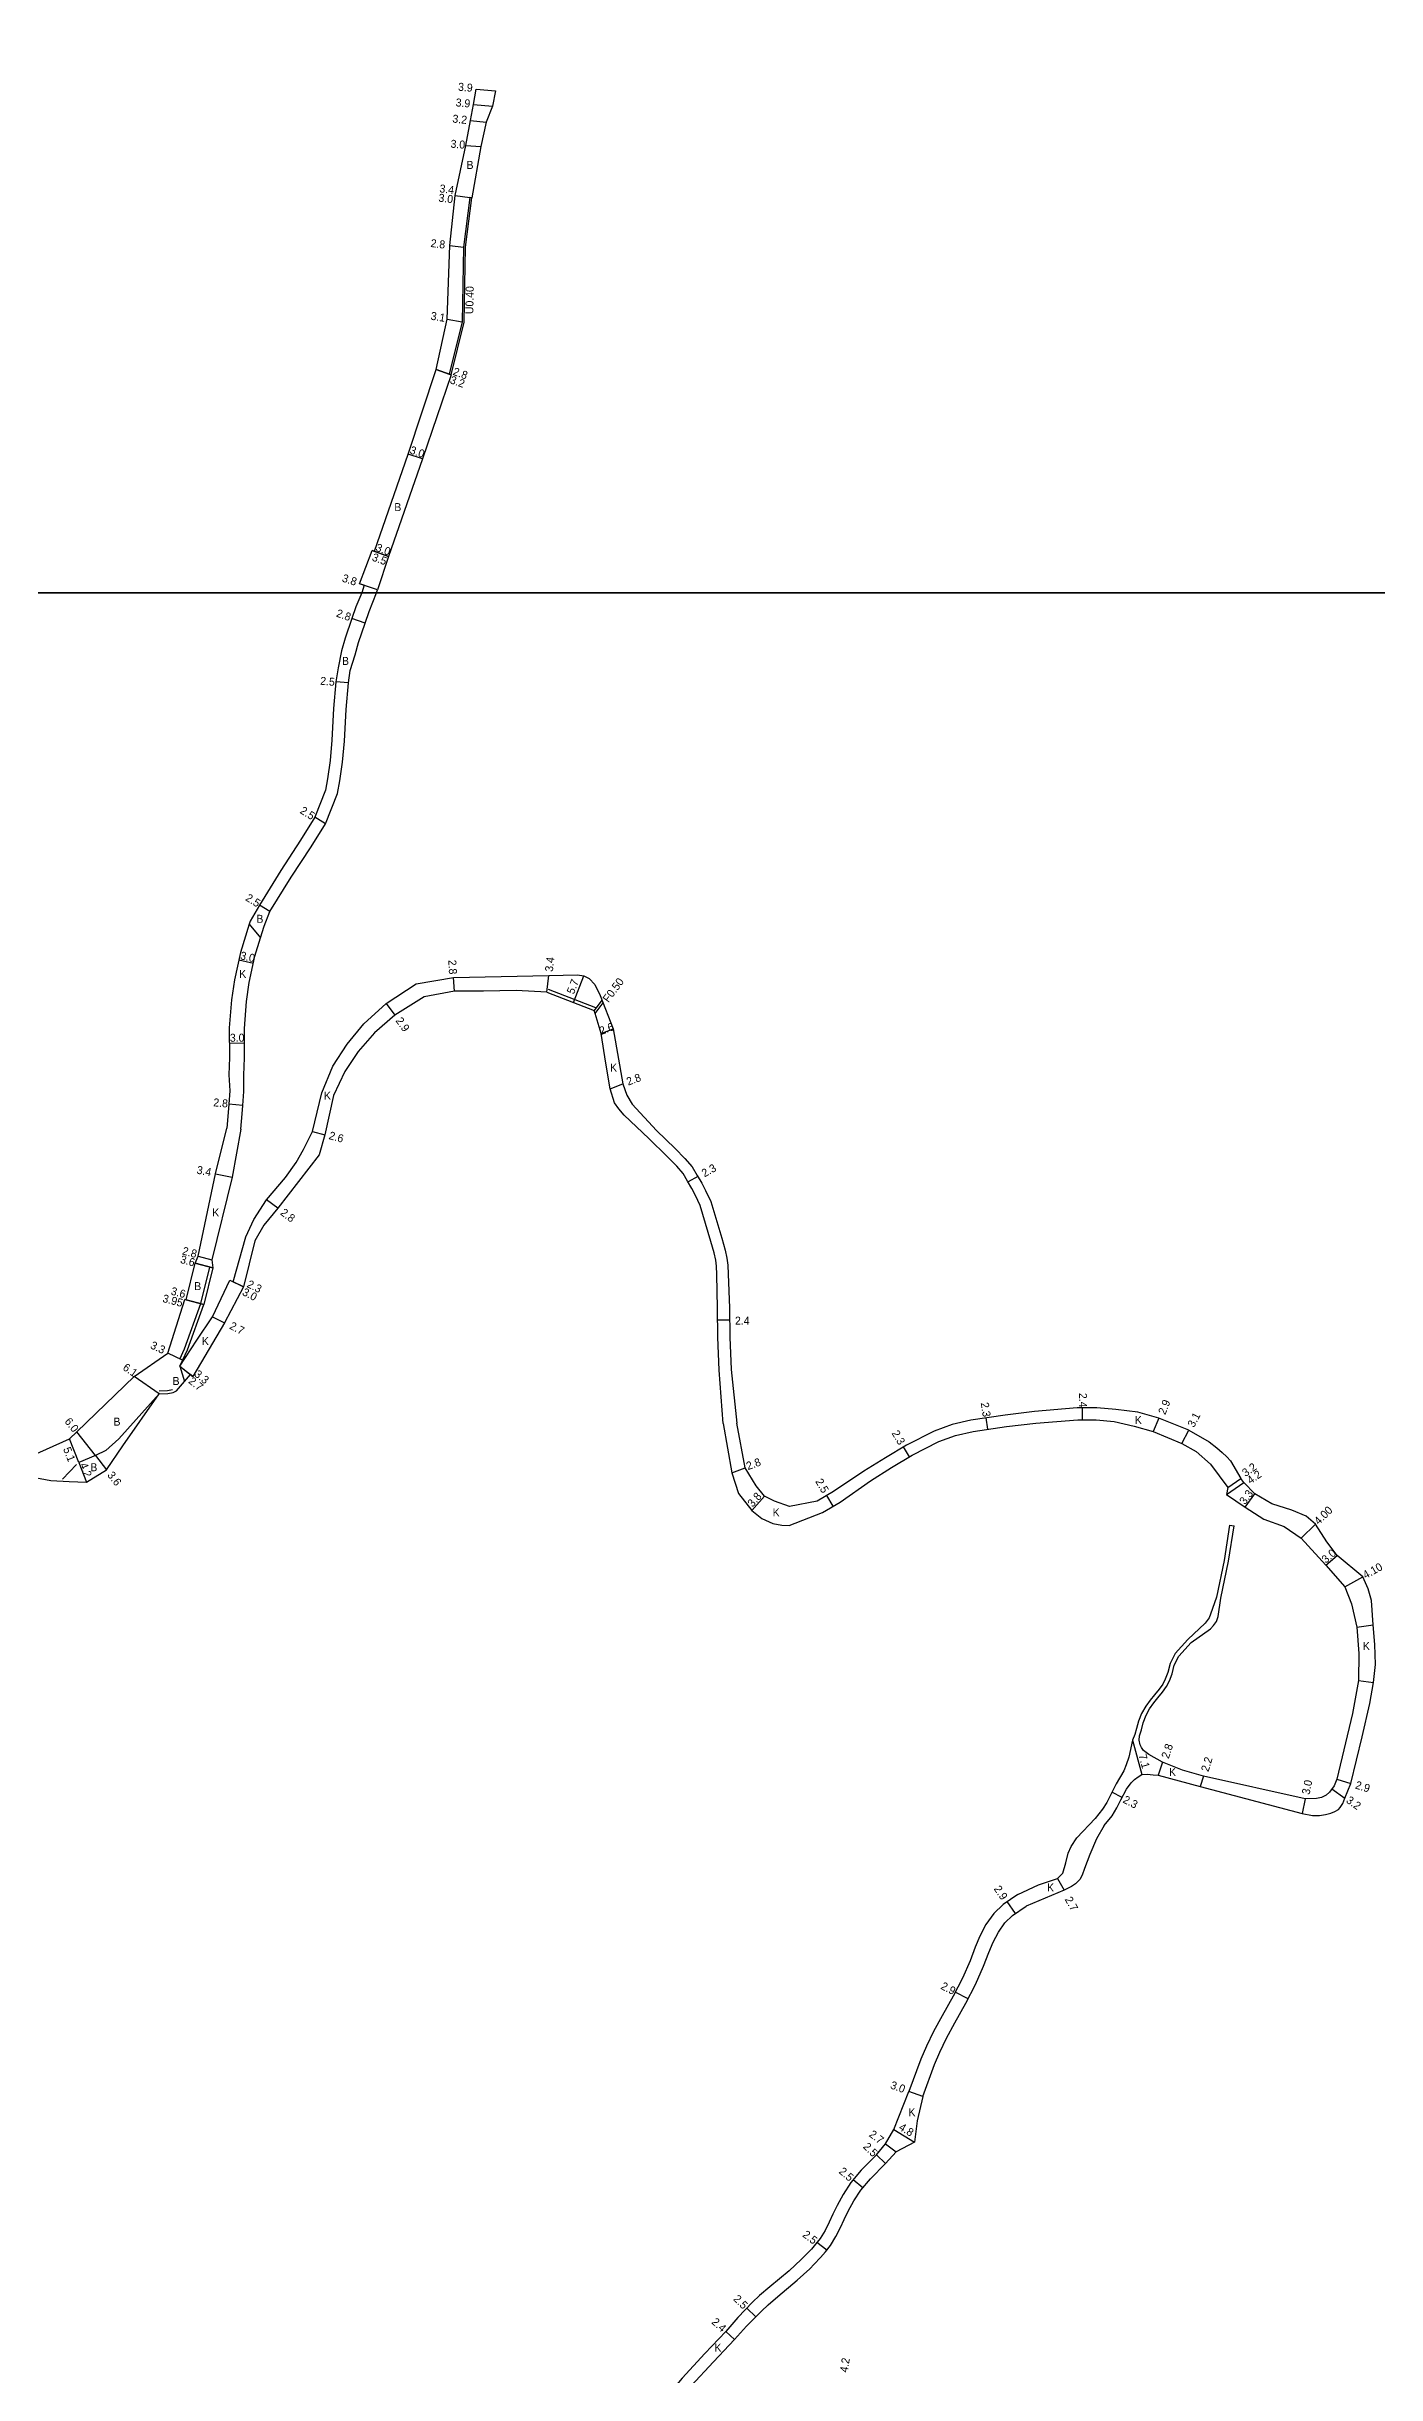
# Model space of a CAD drawing. Header units: metres. Extents: x 4000 to 8000, y -96000 to -93000.
# Drawn here: x 5084.4 to 5350.3, y -93956.2 to -93490.7 of the extents above; entities that cross this region are included whole.
import ezdxf

# ---------------------------------------------------------------- set-up
doc = ezdxf.new("R2010")
doc.units = ezdxf.units.M
doc.header["$LTSCALE"] = 2.5
for name, color, linetype in [('側溝・桝', 7, 'Continuous'), ('図郭', 7, 'Continuous'), ('幅員', 7, 'Continuous'), ('歩道・分離帯・安全施設', 7, 'Continuous'), ('舗装', 7, 'Continuous'), ('道路', 7, 'Continuous')]:
    doc.layers.add(name, color=color, linetype=linetype)
doc.styles.get("Standard").update_dxf_attribs({"font": ''})
doc.styles.get('Standard').set_extended_font_data('@MS PGothic')

msp = doc.modelspace()

# ---------------------------------------------------------------- linework, layer by layer
at = {"layer": '側溝・桝'}
for points in [[(5165.32, -93556.38), (5167.95, -93545.84), (5168.19, -93530.84), (5169.48, -93520.97)], [(5195.47, -93681.43), (5193.94, -93683.49)], [(5194.12, -93684.08), (5195.69, -93681.97)]]:
    msp.add_lwpolyline(points, dxfattribs=at)
at = {"layer": '図郭'}
for points in [[(4800, -93600), (5600, -93600), (5600, -93000), (4800, -93000)], [(4800, -94200), (5600, -94200), (5600, -93600), (4800, -93600)]]:
    msp.add_lwpolyline(points, close=True, dxfattribs=at)
at = {"layer": '幅員'}
for points in [[(5170.33, -93499.29), (5174.17, -93499.62)], [(5169.77, -93502.31), (5173.6, -93502.66)], [(5169.15, -93505.54), (5172.33, -93505.88)], [(5168.23, -93510.53), (5171.22, -93510.76)], [(5166.11, -93520.54), (5169.08, -93520.92)], [(5166.11, -93520.54), (5169.08, -93520.92), (5169.48, -93520.97)], [(5165.02, -93530.5), (5167.79, -93530.84)], [(5164.49, -93545.29), (5167.55, -93545.79)], [(5165.32, -93556.38), (5162.31, -93555.3)], [(5162.31, -93555.3), (5164.95, -93556.24)], [(5159.56, -93573.21), (5156.73, -93572.23)], [(5152.77, -93592.73), (5149.49, -93591.5)], [(5149.49, -93591.5), (5152.77, -93592.73)], [(5150.57, -93599.35), (5146.96, -93598.17)], [(5148.1, -93606.02), (5145.46, -93605.1)], [(5144.77, -93618), (5142.28, -93617.78)], [(5140.17, -93646.17), (5138.04, -93644.85)], [(5129.08, -93663.73), (5126.96, -93662.41)], [(5125.76, -93674.11), (5122.83, -93673.46)], [(5165.96, -93679.66), (5165.8, -93676.91)], [(5184.47, -93679.81), (5184.85, -93676.48)], [(5189.79, -93681.88), (5191.86, -93676.56)], [(5152.35, -93682.1), (5154.04, -93684.45)], [(5123.98, -93690.05), (5120.98, -93690.07)], [(5195.32, -93688.09), (5197.74, -93687.15)], [(5197.08, -93699.15), (5199.66, -93698.19)], [(5123.65, -93702.5), (5120.86, -93702.24)], [(5137.62, -93707.67), (5140.08, -93708.35)], [(5118.18, -93716.17), (5121.52, -93716.81)], [(5214.65, -93716.67), (5212.69, -93717.77)], [(5130.66, -93723.05), (5128.42, -93721.36)], [(5117.63, -93734.96), (5114.15, -93734.02)], [(5114.74, -93732.63), (5117.44, -93733.36)], [(5115.85, -93742.29), (5112.03, -93741.3)], [(5112.36, -93741.39), (5115.85, -93742.29)], [(5121.08, -93737.43), (5123.76, -93738.79)], [(5123.76, -93738.79), (5121.7, -93737.75)], [(5117.61, -93744.73), (5120.01, -93745.96)], [(5221, -93745.39), (5218.6, -93745.4)], [(5111.62, -93753.41), (5108.68, -93752.03)], [(5111.07, -93754.59), (5113.17, -93756.28)], [(5111.07, -93754.59), (5113.64, -93756.66)], [(5291.46, -93762.96), (5291.49, -93765.36)], [(5090.86, -93773.89), (5088.99, -93769.15)], [(5272.63, -93767.24), (5272.29, -93764.96)], [(5306.8, -93764.99), (5305.71, -93767.68)], [(5311.42, -93770.1), (5312.84, -93767.4)], [(5094.19, -93772.5), (5096.42, -93775.33)], [(5256.96, -93772.74), (5255.79, -93770.76)], [(5221.46, -93775.94), (5224.09, -93774.98)], [(5320.38, -93780.29), (5323.81, -93777.87)], [(5320.6, -93778.9), (5323.22, -93777.06)], [(5225.47, -93783.45), (5227.97, -93780.59)], [(5241.69, -93782.63), (5240.43, -93780.47)], [(5324.08, -93782.82), (5326.04, -93780.17)], [(5335.3, -93789), (5338.14, -93786.19)], [(5340.24, -93794.42), (5342.51, -93792.45)], [(5344.02, -93798.78), (5347.6, -93796.78)], [(5346.38, -93806.82), (5349.65, -93806.37)], [(5346.77, -93817.48), (5349.74, -93817.91)], [(5301.58, -93829.43), (5303.45, -93836.28)], [(5307.56, -93833.79), (5306.67, -93836.44)], [(5315.75, -93836.59), (5315.11, -93838.7)], [(5342.42, -93837.24), (5345.19, -93838.1)], [(5299.48, -93840.87), (5297.45, -93839.8)], [(5336.08, -93841.12), (5335.46, -93844.05)], [(5341.43, -93839.17), (5344.03, -93841.03)], [(5286.59, -93857.04), (5287.91, -93859.4)], [(5278.15, -93864.08), (5276.52, -93861.69)], [(5268.67, -93881.13), (5266.09, -93879.81)], [(5259.62, -93900.67), (5256.8, -93899.64)], [(5253.86, -93907.29), (5257.95, -93909.81)], [(5252.16, -93914.09), (5250.38, -93912.34)], [(5252.17, -93910.11), (5254.32, -93911.75)], [(5247.62, -93918.94), (5245.72, -93917.32)], [(5240.43, -93931.37), (5238.45, -93929.85)], [(5226.24, -93944.72), (5224.45, -93942.97)], [(5220.22, -93947.64), (5222, -93949.25)]]:
    msp.add_lwpolyline(points, dxfattribs=at)
at = {"layer": '幅員', "flags": 128}
for points in [[(5106.95, -93760.14), (5101.94, -93756.66)], [(5094.19, -93772.5), (5090.49, -93767.78)], [(5090.86, -93773.89), (5092.4, -93777.8)]]:
    msp.add_lwpolyline(points, dxfattribs=at)
at = {"layer": '歩道・分離帯・安全施設'}
for points in [[(5184.68, -93679.25), (5194.16, -93682.93)], [(5111.04, -93753.23), (5112.02, -93751.15), (5115.27, -93742.12), (5117.04, -93734.82)], [(5106.92, -93759.54), (5108.62, -93759.46), (5109.61, -93759.32)], [(5106.95, -93760.14), (5098.89, -93769.12), (5096.28, -93771.46), (5094.19, -93772.5), (5090.86, -93773.89)], [(5087.62, -93777.22), (5090.39, -93774.28)]]:
    msp.add_lwpolyline(points, dxfattribs=at)
at = {"layer": '舗装'}
for points in [[(5124.92, -93666.25), (5127.22, -93668.96)], [(5114.15, -93734.02), (5117.63, -93734.96)], [(5111.07, -93754.59), (5111.97, -93757.7)]]:
    msp.add_lwpolyline(points, dxfattribs=at)
at = {"layer": '道路'}
for points in [[(5166.11, -93520.54), (5168.23, -93510.53), (5169.15, -93505.54), (5169.77, -93502.31), (5170.33, -93499.29)], [(5170.33, -93499.29), (5174.17, -93499.62)], [(5174.17, -93499.62), (5173.6, -93502.66), (5172.33, -93505.88), (5171.22, -93510.76), (5169.48, -93520.97)], [(5149.49, -93591.5), (5149.96, -93591.68), (5156.73, -93572.23), (5162.31, -93555.3), (5164.49, -93545.29), (5165.02, -93530.5), (5166.11, -93520.54)], [(5169.08, -93520.92), (5167.79, -93530.84), (5167.55, -93545.79), (5164.95, -93556.24)], [(5169.48, -93520.97), (5169.08, -93520.92)], [(5164.95, -93556.24), (5165.32, -93556.38), (5159.56, -93573.21), (5152.77, -93592.73)], [(5147.91, -93598.48), (5146.96, -93598.17), (5149.49, -93591.5)], [(5152.77, -93592.73), (5150.57, -93599.35)], [(5147.44, -93600), (5146.27, -93602.8), (5145.46, -93605.1), (5144.15, -93609.08), (5143.41, -93611.57)], [(5146.09, -93612.37), (5146.82, -93609.91), (5148.1, -93606.02), (5148.9, -93603.74), (5150.37, -93600)], [(5147.91, -93598.48), (5147.44, -93600)], [(5150.37, -93600), (5150.57, -93599.35)], [(5143.41, -93611.57), (5142.7, -93615), (5142.28, -93617.78), (5141.82, -93623.1), (5141.48, -93629.44), (5141.09, -93633.53), (5140.6, -93637.18), (5140.18, -93639.47), (5138.04, -93644.85), (5135.21, -93649.42), (5131.23, -93655.53), (5126.96, -93662.41)], [(5129.08, -93663.73), (5133.34, -93656.87), (5137.32, -93650.76), (5140.17, -93646.17), (5142.6, -93640.11), (5143.07, -93637.57), (5143.57, -93633.82), (5143.97, -93629.62), (5144.31, -93623.28), (5144.77, -93618), (5145.15, -93615.5), (5146.09, -93612.37)], [(5126.96, -93662.41), (5125.12, -93665.61), (5124.92, -93666.25), (5123.19, -93671.88), (5121.97, -93677.34), (5121.41, -93681.4), (5120.96, -93687), (5120.99, -93692.89), (5120.85, -93696.34)], [(5123.85, -93696.46), (5123.99, -93692.95), (5123.96, -93687.11), (5124.39, -93681.72), (5124.92, -93677.87), (5126.09, -93672.65), (5127.22, -93668.96), (5127.93, -93666.67), (5129.08, -93663.73)], [(5111.07, -93754.59), (5114.48, -93749.44), (5117.61, -93744.73), (5121.08, -93737.43), (5121.7, -93737.75), (5124.25, -93728.76), (5125.88, -93725.29), (5128.42, -93721.36), (5132.17, -93716.91), (5134.35, -93713.89), (5135.82, -93711.29), (5137.62, -93707.67), (5139.44, -93699.99), (5141.64, -93694.66), (5144.52, -93690.25), (5147.84, -93686.16), (5152.35, -93682.1), (5158.3, -93678.18), (5165.8, -93676.91), (5184.85, -93676.48), (5190.57, -93676.36), (5191.86, -93676.56), (5192.89, -93677.07), (5194.05, -93678.3), (5195.09, -93680.47)], [(5184.47, -93679.81), (5178.29, -93679.47), (5171.78, -93679.64), (5165.96, -93679.66), (5159.95, -93680.75), (5154.04, -93684.45), (5149.97, -93687.97), (5146.74, -93691.73), (5144.04, -93695.71), (5141.79, -93700.53), (5140.08, -93708.35), (5138.89, -93712.36), (5130.66, -93723.05), (5127.85, -93726.42), (5126.09, -93729.56), (5123.76, -93738.79), (5120.01, -93745.96), (5113.64, -93756.66), (5113.17, -93756.28)], [(5184.47, -93679.81), (5193.94, -93683.49)], [(5195.09, -93680.47), (5197.74, -93687.15), (5199.66, -93698.19), (5200.45, -93700.42), (5201.51, -93702.25), (5206.38, -93707.47), (5210.11, -93711.08), (5212.07, -93713.11), (5213.51, -93714.78), (5214.54, -93716.47), (5215.41, -93718.02), (5216.16, -93719.49), (5217.24, -93721.68), (5219.43, -93729.03), (5220.11, -93731.41), (5220.44, -93733.03), (5220.65, -93734.44), (5220.71, -93736.2), (5220.99, -93742.97), (5221.02, -93748.79), (5221.3, -93755.29), (5222.44, -93766)], [(5219.69, -93766.11), (5218.91, -93755.45), (5218.62, -93748.85), (5218.59, -93743.01), (5218.46, -93736.29), (5218.4, -93734.64), (5218.22, -93733.41), (5217.93, -93731.94), (5217.27, -93729.66), (5215.14, -93722.5), (5214.15, -93720.5), (5213.43, -93719.09), (5212.6, -93717.61), (5211.69, -93716.11), (5210.41, -93714.63), (5208.52, -93712.67), (5204.82, -93709.08), (5199.94, -93704.43), (5198.83, -93703.15), (5198.01, -93701.96), (5197.08, -93699.15), (5196.27, -93694), (5195.32, -93688.09), (5194.12, -93684.08), (5193.94, -93683.49)], [(5120.85, -93696.34), (5121.05, -93699.58), (5120.86, -93702.24), (5120.71, -93703.91), (5120.47, -93707.03)], [(5123.26, -93707.25), (5123.5, -93704.15), (5123.65, -93702.5), (5123.85, -93699.7), (5123.85, -93696.46)], [(5112.36, -93741.39), (5114.15, -93734.02), (5114.74, -93732.63), (5118.18, -93716.17), (5120.47, -93707.03)], [(5123.26, -93707.25), (5121.52, -93716.81), (5117.44, -93733.36), (5117.63, -93734.96), (5115.85, -93742.29)], [(5108.68, -93752.03), (5112.03, -93741.3), (5112.36, -93741.39)], [(5111.07, -93754.59), (5111.59, -93753.48), (5112.57, -93751.38), (5115.85, -93742.29)], [(5096.42, -93775.33), (5099.66, -93770.54), (5106.95, -93760.14), (5108.68, -93760.06), (5109.7, -93759.91), (5110.41, -93759.53), (5113.17, -93756.28)], [(5281.97, -93763.71), (5276.07, -93764.39), (5269.24, -93765.42), (5265.49, -93766.29), (5261.91, -93767.6), (5256.39, -93770.4), (5252.14, -93772.93), (5247.86, -93775.63)], [(5302.65, -93763.84), (5298.23, -93763.29), (5294.42, -93762.93), (5290.5, -93762.97), (5281.97, -93763.71)], [(5312.84, -93767.4), (5306.8, -93764.99), (5302.65, -93763.84)], [(5219.69, -93766.11), (5221.46, -93775.94), (5222.79, -93780.06), (5225.47, -93783.45), (5227.44, -93785.06), (5229.61, -93786.06), (5231.45, -93786.41), (5232.89, -93786.49)], [(5232.98, -93782.65), (5229.98, -93781.61), (5227.97, -93780.59), (5226.28, -93778.55), (5224.09, -93774.98), (5222.44, -93766)], [(5249.16, -93777.53), (5253.34, -93774.89), (5257.5, -93772.42), (5262.83, -93769.71), (5266.15, -93768.5), (5269.68, -93767.68), (5276.37, -93766.67), (5282.23, -93766)], [(5282.23, -93766), (5290.61, -93765.37), (5294.32, -93765.33), (5297.91, -93765.67), (5301.88, -93766.64)], [(5301.88, -93766.64), (5305.71, -93767.68), (5311.42, -93770.1)], [(5312.84, -93767.4), (5316.87, -93769.74), (5318.45, -93770.93), (5319.47, -93771.86), (5320.44, -93772.74), (5321.14, -93773.56), (5323.22, -93777.06)], [(5311.42, -93770.1), (5314.29, -93771.68), (5317.13, -93774.19), (5320.6, -93778.9), (5320.38, -93780.29), (5324.08, -93782.82), (5327.8, -93785.19), (5331.87, -93786.69), (5335.3, -93789), (5340.24, -93794.42), (5344.02, -93798.78), (5345.37, -93802.12), (5346.38, -93806.82), (5346.79, -93812.07), (5346.77, -93817.48), (5345.57, -93824.06), (5342.42, -93837.24), (5341.89, -93838.52), (5340.96, -93839.82), (5340.25, -93840.43), (5339.38, -93840.85), (5338.32, -93841.09), (5336.08, -93841.12), (5315.75, -93836.59)], [(5080.28, -93776.58), (5085.26, -93777.46), (5088.95, -93777.7)], [(5232.89, -93786.49), (5239.57, -93783.87), (5243.1, -93781.8), (5249.16, -93777.53)], [(5247.86, -93775.63), (5241.76, -93779.69), (5238.48, -93781.61), (5232.98, -93782.65)], [(5315.11, -93838.7), (5335.46, -93844.05), (5337.58, -93844.46), (5338.96, -93844.47), (5340.15, -93844.3), (5341.23, -93844.02), (5342.03, -93843.66), (5342.76, -93843.25), (5343.11, -93842.84), (5343.58, -93842.06), (5344.03, -93841.03), (5345.19, -93838.1), (5347.47, -93828.73), (5348.98, -93822.1), (5349.74, -93817.91), (5350.12, -93814.29), (5350.02, -93810.3), (5349.65, -93806.37), (5349.32, -93801.48), (5348.7, -93799.18), (5347.6, -93796.78), (5342.51, -93792.45), (5340.44, -93789.75), (5338.14, -93786.19), (5336.31, -93784.59), (5333.42, -93783.43), (5329.4, -93782.15), (5326.04, -93780.17), (5323.81, -93777.87), (5323.22, -93777.06)], [(5320.97, -93786.43), (5319.86, -93793.48), (5318.36, -93800.81)], [(5319.25, -93800.99), (5320.75, -93793.64), (5321.86, -93786.57)], [(5320.97, -93786.43), (5321.86, -93786.57)], [(5318.36, -93800.81), (5317.17, -93804.24), (5316.91, -93804.92), (5316.51, -93805.48), (5316.06, -93805.99), (5312.63, -93809.3)], [(5313.29, -93809.91), (5317.18, -93807.15), (5317.77, -93806.48), (5318.33, -93805.68), (5318.7, -93804.71), (5319.25, -93800.99)], [(5312.63, -93809.3), (5310.06, -93812.11), (5309.06, -93814.08), (5308.6, -93815.87), (5308.12, -93817.2), (5307.59, -93818.2), (5306.86, -93819.23), (5305.94, -93820.35), (5305.08, -93821.39), (5304.19, -93822.62), (5303.36, -93824.05)], [(5304.3, -93824.4), (5304.94, -93823.11), (5305.79, -93821.95), (5306.64, -93820.93), (5307.58, -93819.78), (5308.35, -93818.67), (5308.95, -93817.56), (5309.46, -93816.13), (5309.91, -93814.4), (5310.81, -93812.62), (5313.29, -93809.91)], [(5303.36, -93824.05), (5302.77, -93825.64), (5302.36, -93827.08), (5302.02, -93828.28), (5301.58, -93829.43)], [(5302.86, -93829.42), (5302.98, -93828.55), (5303.33, -93827.35), (5303.72, -93825.95), (5304.3, -93824.4)], [(5301.58, -93829.43), (5300.8, -93832.81), (5300.26, -93834.36), (5299.81, -93835.55), (5298.32, -93838.14)], [(5315.75, -93836.59), (5311.57, -93835.43), (5307.56, -93833.79), (5304.8, -93832.28), (5303.77, -93831.49), (5303.34, -93830.85), (5303.07, -93830.33), (5302.86, -93829.42)], [(5298.32, -93838.14), (5297.2, -93840.27), (5296.4, -93841.84), (5295.57, -93843.19), (5294.09, -93845.04)], [(5300.35, -93839.22), (5301.28, -93837.97), (5301.96, -93837.3), (5302.71, -93836.75), (5303.45, -93836.28), (5304.51, -93836.23), (5305.71, -93836.31), (5306.67, -93836.44), (5310.88, -93837.51), (5315.11, -93838.7)], [(5295.88, -93846.48), (5297.46, -93844.51), (5298.41, -93842.97), (5299.24, -93841.33), (5300.35, -93839.22)], [(5278.65, -93860.24), (5282.78, -93858.32), (5286.59, -93857.04), (5287.63, -93856.01), (5288.21, -93853.95), (5288.72, -93852.01), (5289.3, -93850.7), (5290.44, -93848.96), (5294.09, -93845.04)], [(5295.88, -93846.48), (5294.37, -93849.15), (5293.03, -93852.26), (5291.96, -93855.06), (5291.46, -93856.43), (5291.01, -93857.29), (5290.18, -93858.13), (5289.39, -93858.65), (5287.91, -93859.4), (5280.28, -93862.63)], [(5278.65, -93860.24), (5275.72, -93862.24), (5273.84, -93864.04), (5272.25, -93866.25), (5271.05, -93868.57), (5270.11, -93870.83), (5269.1, -93873.52), (5267.53, -93877.01), (5265.69, -93880.61), (5263.5, -93884.51), (5261.79, -93887.68), (5260.39, -93890.58), (5259.26, -93893.17), (5256.8, -93899.64)], [(5259.62, -93900.67), (5261.95, -93894.25), (5263.03, -93891.79), (5264.38, -93889), (5266.04, -93885.91), (5268.24, -93881.98), (5270.14, -93878.27), (5271.78, -93874.63), (5272.81, -93871.9), (5273.68, -93869.79), (5274.73, -93867.77), (5276.03, -93865.95), (5277.55, -93864.49), (5280.28, -93862.63)], [(5250.38, -93912.34), (5252.17, -93910.11), (5253.86, -93907.29), (5256.8, -93899.64)], [(5259.62, -93900.67), (5258.5, -93905.51), (5257.95, -93909.81), (5254.32, -93911.75), (5252.16, -93914.09)], [(5250.38, -93912.34), (5247.33, -93915.42), (5245.24, -93917.88), (5243.72, -93920.24), (5242.49, -93922.46), (5241.65, -93924.19), (5240.91, -93925.79), (5240.07, -93927.45), (5239.08, -93929.03), (5238.2, -93930.18), (5237.34, -93931.18), (5236.12, -93932.47), (5235.32, -93933.28), (5232.87, -93935.49), (5229.03, -93938.73), (5227, -93940.47), (5225.58, -93941.82), (5222.62, -93944.85)], [(5224.4, -93946.6), (5227.34, -93943.6), (5228.68, -93942.33), (5230.65, -93940.64), (5234.52, -93937.37), (5237.05, -93935.09), (5237.91, -93934.21), (5239.2, -93932.86), (5240.14, -93931.75), (5241.14, -93930.46), (5242.24, -93928.68), (5243.16, -93926.88), (5243.91, -93925.26), (5244.71, -93923.61), (5245.86, -93921.52), (5247.25, -93919.37), (5249.18, -93917.11), (5252.16, -93914.09)], [(5222.62, -93944.85), (5220.22, -93947.64), (5216.04, -93952.07), (5211.54, -93956.97), (5207.46, -93961.84), (5202.83, -93967.03)], [(5204.62, -93968.63), (5209.28, -93963.41), (5213.34, -93958.55), (5217.8, -93953.71), (5222, -93949.25), (5224.4, -93946.6)]]:
    msp.add_lwpolyline(points, dxfattribs=at)
at = {"layer": '道路', "flags": 128}
for points in [[(5081.13, -93772.67), (5088.99, -93769.15), (5090.49, -93767.78), (5101.94, -93756.66), (5108.68, -93752.03)], [(5088.95, -93777.7), (5092.4, -93777.8), (5096.42, -93775.33)]]:
    msp.add_lwpolyline(points, dxfattribs=at)

# ---------------------------------------------------------------- texts
at = {"layer": '側溝・桝'}
for s, rotation, p in [('U0.40', 89.0643, (5169.74, -93544.25)), ('F0.50', 53.326, (5196.77, -93682.04))]:
    msp.add_text(s, height=1.6, rotation=rotation, dxfattribs=at).set_placement(p)
at = {"layer": '幅員'}
for s, rotation, p in [('3.9', 355.1462, (5166.65, -93499.56)), ('3.9', 354.7952, (5166.16, -93502.69)), ('3.2', 353.7672, (5165.51, -93505.92)), ('3.0', 355.661, (5165.15, -93510.96)), ('3.0', 352.666, (5162.71, -93521.73)), ('3.4', 352.678, (5162.91, -93519.87)), ('2.8', 353.0273, (5161.14, -93530.81)), ('3.1', 350.6805, (5161.13, -93545.34)), ('2.8', 340.3931, (5165.53, -93556.36)), ('3.2', 340.3875, (5164.94, -93558.03)), ('3.0', 340.7496, (5156.91, -93572.07)), ('3.5', 339.5535, (5149.35, -93593.48)), ('3.0', 339.5535, (5150.1, -93591.54)), ('3.8', 341.956, (5143.37, -93597.69)), ('2.8', 340.6848, (5142.2, -93604.69)), ('2.5', 354.9985, (5139.08, -93618.35)), ('2.5', 328.1793, (5134.94, -93643.94)), ('2.5', 328.1793, (5124.05, -93661.39)), ('3.0', 347.4277, (5123.03, -93673.23)), ('2.8', 273.2515, (5164.73, -93673.41)), ('3.4', 83.5135, (5185.64, -93675.81)), ('5.7', 68.7702, (5189.85, -93680.36)), ('2.9', 305.6919, (5154.14, -93685.56)), ('3.0', 0.2865, (5121.07, -93689.75)), ('2.6', 21.2214, (5195.32, -93688.41)), ('2.8', 20.4147, (5200.72, -93698.54)), ('2.8', 354.6722, (5117.71, -93702.64)), ('2.6', 344.5227, (5140.74, -93709.18)), ('3.4', 349.1274, (5114.34, -93716.1)), ('2.3', 29.287, (5215.96, -93716.89)), ('2.8', 322.9541, (5131.02, -93724.21)), ('2.8', 345.0804, (5111.42, -93732.25)), ('3.6', 344.8789, (5111.02, -93733.95)), ('3.95', 345.4395, (5107.49, -93741.77)), ('3.6', 345.4379, (5109.16, -93740.3)), ('3.0', 333.0855, (5123.39, -93740.32)), ('2.3', 333.0896, (5124.33, -93738.73)), ('2.7', 332.6911, (5120.85, -93747.07)), ('2.4', 0.2626, (5222.08, -93746.33)), ('3.3', 334.8549, (5105.03, -93750.99)), ('6.1', 325.2315, (5099.51, -93755.23)), ('2.7', 321.2259, (5112.66, -93757.87)), ('3.3', 321.2242, (5113.81, -93756.48)), ('2.3', 278.5776, (5271.21, -93761.98)), ('2.4', 270.5409, (5290.85, -93759.98)), ('2.9', 68.0078, (5308.1, -93764.44)), ('3.1', 62.3101, (5313.85, -93767)), ('6.0', 308.149, (5087.92, -93765.71)), ('2.3', 300.7031, (5253.34, -93768.03)), ('5.1', 291.5344, (5087.69, -93771.18)), ('2.8', 20.1745, (5224.67, -93775.42)), ('4.2', 291.5344, (5090.99, -93774.3)), ('3.6', 308.149, (5096.46, -93776.44)), ('2.5', 300.3191, (5238.08, -93777.67)), ('3.2', 35.1199, (5324.17, -93776.81)), ('4.2', 35.0912, (5325.14, -93778.3)), ('3.8', 48.8372, (5225.61, -93782.93)), ('3.3', 53.5553, (5324.06, -93782.45)), ('4.00', 44.6127, (5338.81, -93786.46)), ('3.0', 41.0342, (5340.23, -93794.15)), ('4.10', 29.1901, (5348.17, -93797.22)), ('7.1', 285.2642, (5302.74, -93832.4)), ('2.8', 71.4033, (5308.78, -93833.21)), ('2.2', 73.0887, (5316.74, -93835.84)), ('3.0', 78.1694, (5336.94, -93840.4)), ('2.9', 342.6564, (5345.96, -93839.03)), ('2.3', 332.1869, (5299.49, -93841.8)), ('3.2', 324.6044, (5344.13, -93841.76)), ('2.9', 304.3366, (5273.74, -93859.14)), ('2.7', 299.1887, (5287.96, -93861.24)), ('2.9', 332.8607, (5263.07, -93879.08)), ('3.0', 340.061, (5253.01, -93899.01)), ('2.7', 322.7246, (5248.73, -93908.52)), ('4.8', 328.3914, (5254.69, -93907.21)), ('2.5', 315.3241, (5247.57, -93910.82)), ('2.5', 319.5901, (5242.71, -93915.87)), ('2.5', 322.525, (5235.44, -93928.56)), ('2.5', 315.5349, (5221.61, -93941.28)), ('2.4', 317.9543, (5217.27, -93945.94)), ('4.2', 81.0018, (5244.59, -93955.92))]:
    msp.add_text(s, height=1.6, rotation=rotation, dxfattribs=at).set_placement(p)
at = {"layer": '舗装'}
for s, p in [('B', (5168.39, -93515.22)), ('B', (5153.95, -93583.64)), ('B', (5143.5, -93614.4)), ('B', (5126.38, -93665.97)), ('K', (5122.95, -93676.97)), ('K', (5197.08, -93695.72)), ('K', (5139.88, -93701.32)), ('K', (5117.55, -93724.69)), ('B', (5113.94, -93739.42)), ('K', (5115.47, -93750.4)), ('B', (5109.61, -93758.39)), ('K', (5302.03, -93766.18)), ('B', (5097.8, -93766.52)), ('B', (5093.17, -93775.63)), ('K', (5229.6, -93784.66)), ('K', (5347.62, -93811.37)), ('K', (5308.86, -93836.59)), ('K', (5284.47, -93859.66)), ('K', (5256.75, -93904.6)), ('K', (5217.96, -93951.68))]:
    msp.add_text(s, height=1.6, dxfattribs=at).set_placement(p)

doc.saveas('drawing.dxf')
